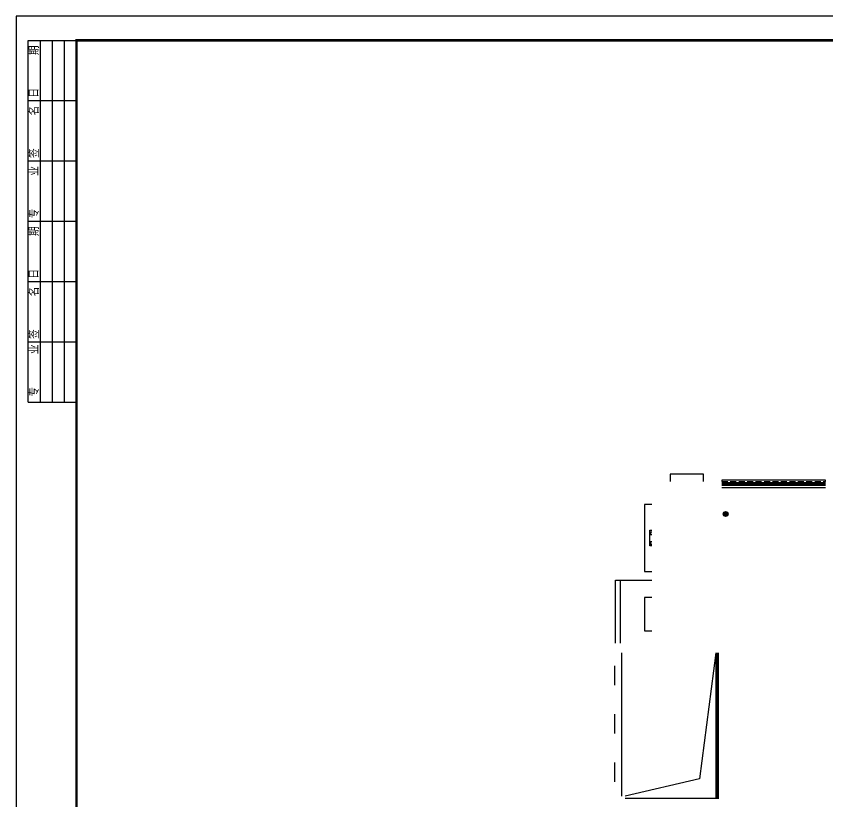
# Model space of a CAD drawing. Extents: x -34815 to 81416, y -425322 to 67478.
# Drawn here: x -2684 to 30935, y -93883 to -61322 of the extents above; entities that cross this region are included whole.
import ezdxf

# ---------------------------------------------------------------- set-up
doc = ezdxf.new("R2010")
doc.units = 0
doc.header["$LTSCALE"] = 1000
doc.header["$MEASUREMENT"] = 0
doc.linetypes.add('DASH', pattern=[0.35, 0.25, -0.1])
for name, color, linetype in [('PUB_TITLE', 7, 'Continuous'), ('STAIR', 4, 'Continuous'), ('WINDOW', 4, 'Continuous'), ('坯担层', 7, 'Continuous')]:
    doc.layers.add(name, color=color, linetype=linetype)
doc.layers.add('图纸内框线层', color=2, linetype='Continuous', lineweight=25)
doc.styles.add('HZ', font='txt', dxfattribs={"bigfont": 'hztxt'})

# ---------------------------------------------------------------- blocks, each defined once
blk = doc.blocks.new('$titleblk$00000201')
at = {"layer": '图纸内框线层'}
for p, q in [((-150, 20), (-150, 0)), ((-150, 20), (-75, 20)), ((-125, 20), (-125, 0)), ((-100, 20), (-100, 0)), ((-75, 20), (0, 20)), ((-75, 20), (-75, 0)), ((-50, 20), (-50, 0)), ((-25, 20), (-25, 0)), ((0, 20), (0, 0)), ((-150, 15), (0, 15)), ((-150, 10), (0, 10)), ((-150, 5), (0, 5))]:
    blk.add_line(p, q, dxfattribs=at)
at = {"layer": '图纸内框线层', "style": 'HZ'}
for s, p in [('专    业', (-147.68, 15.65)), ('签    名', (-123.78, 15.65)), ('日    期', (-98.78, 15.65)), ('专    业', (-73.78, 15.65)), ('签    名', (-48.78, 15.65)), ('日    期', (-23.78, 15.65))]:
    blk.add_text(s, height=3.509, dxfattribs=at).set_placement(p)
blk = doc.blocks.new('A1100图框')
at = {"layer": 'PUB_TITLE'}
blk.add_lwpolyline([(-2684, 8078), (81416, 8078), (81416, 67478), (-2684, 67478)], close=True, dxfattribs=at)
at = {"layer": 'PUB_TITLE', "const_width": 100}
blk.add_lwpolyline([(-184, 9078), (80416, 9078), (80416, 66478), (-184, 66478)], close=True, dxfattribs=at)
at = {"layer": 'PUB_TITLE', "xscale": 100, "yscale": 100, "zscale": 100, "rotation": 90}
blk.add_blockref('$titleblk$00000201', (-184, 66478), dxfattribs=at)

msp = doc.modelspace()

# ---------------------------------------------------------------- hatches: boundary and pattern name
at = {"layer": 'STAIR'}
h = msp.add_hatch(dxfattribs=at)
h.set_pattern_fill('普通砖', color=256, scale=10, style=0)
h.set_pattern_definition([(225, (-37360.864, 29705.538), (17.6776766, -17.6776766), [])])
edge = h.paths.add_edge_path()
edge.add_arc((26705, -81956), 100, -180, 180)

# ---------------------------------------------------------------- linework, layer by layer
for p, q in [((26295, -87703), (25623, -92927)), ((26295, -87703), (26295, -93763)), ((26395, -87703), (26395, -93763)), ((25623, -92927), (22545, -93653))]:
    msp.add_line(p, q)
for points in [[(25785, -80603), (25785, -80603), (25785, -80303), (24405, -80303), (24405, -80303), (24405, -80603)], [(23645, -81562), (23345, -81562), (23345, -84342), (23345, -84342), (23645, -84342)], [(22145, -87303), (22145, -84703), (22345, -84703)], [(22345, -87303), (22345, -87303), (22345, -84703), (23645, -84703)]]:
    msp.add_lwpolyline(points)
for p, q in [((22395, -87703), (22395, -93653)), ((22095, -88253), (22095, -89053)), ((22095, -90252), (22095, -91052)), ((22095, -92252), (22095, -93052)), ((26295, -93753), (22545, -93753))]:
    msp.add_line(p, q, dxfattribs=at)
for points in [[(23645, -83277), (23645, -83277), (23564, -83277), (23564, -83277), (23564, -82627), (23564, -82627), (23645, -82627)], [(23645, -85413), (23345, -85413), (23345, -86793), (23345, -86793), (23645, -86793)]]:
    msp.add_lwpolyline(points, dxfattribs=at)
msp.add_circle((26705, -81956), 100, dxfattribs=at)
at = {"layer": 'WINDOW'}
for p, q in [((26325, -87703), (26325, -93763)), ((26365, -87703), (26365, -93763))]:
    msp.add_line(p, q, dxfattribs=at)
for points in [[(26545, -80683), (30845, -80683)], [(26545, -80723), (30845, -80723)]]:
    msp.add_lwpolyline(points, dxfattribs=at)
at = {"layer": 'WINDOW', "linetype": 'DASH', "ltscale": 0.1}
for points in [[(23645, -82702), (23595, -82702), (23595, -82802), (23645, -82802)], [(23645, -83102), (23595, -83102), (23595, -83202), (23645, -83202)]]:
    msp.add_lwpolyline(points, dxfattribs=at)
at = {"layer": '坯担层'}
for points in [[(30845, -80603), (30845, -80553), (26545, -80553), (26545, -80603)], [(26545, -80653), (30845, -80653)], [(26545, -80753), (30845, -80753)], [(26545, -80853), (30845, -80853)]]:
    msp.add_lwpolyline(points, dxfattribs=at)
at = {"layer": '坯担层', "linetype": 'DASH'}
msp.add_lwpolyline([(26545, -80603), (30845, -80603)], dxfattribs=at)

# ---------------------------------------------------------------- block references
msp.add_blockref('A1100图框', (0, -128800))

doc.saveas('drawing.dxf')
